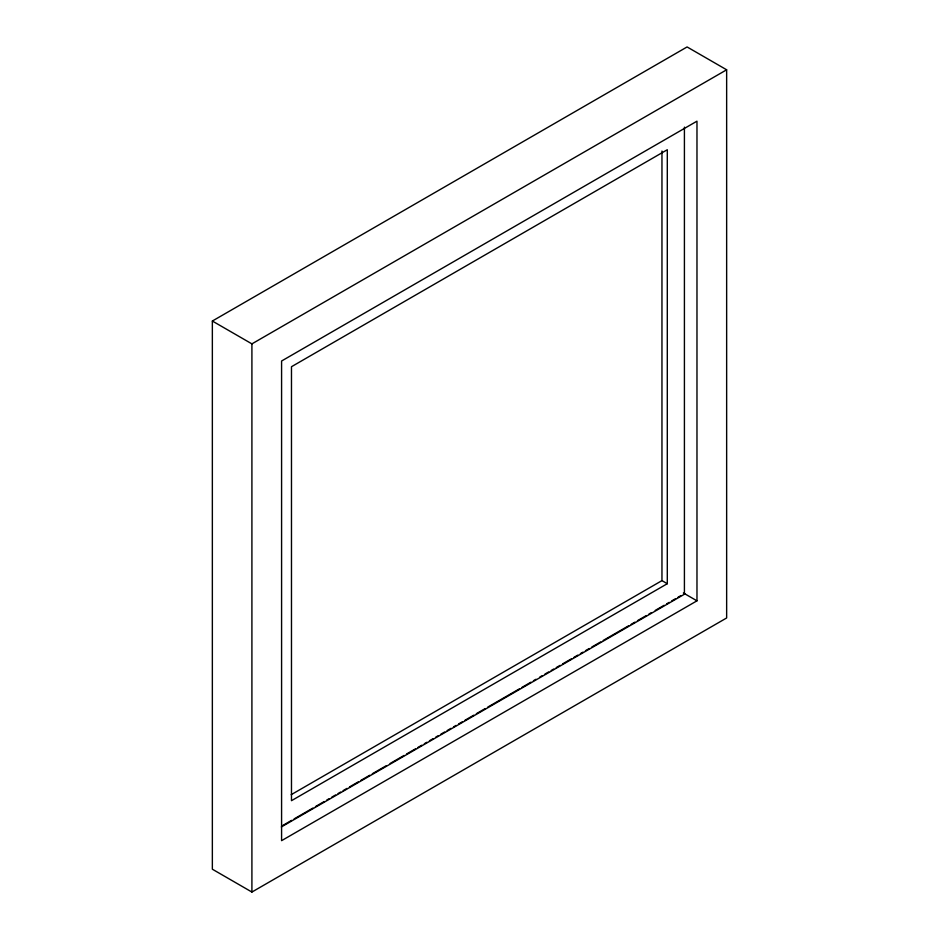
<?xml version="1.0" encoding="UTF-8"?>
<svg xmlns="http://www.w3.org/2000/svg" width="939" height="939" viewBox="0 0 939 939"><rect width="100%" height="100%" fill="white"/><g stroke="black" fill="none" stroke-linecap="round" stroke-linejoin="round"><path stroke-width="1.41" d="M212.355 321.032L687.09 46.95L726.645 69.791L726.645 617.968L251.91 892.05L212.355 869.209L212.355 321.032L251.91 343.874L726.645 69.791M291.184 794.687L661.96 580.619L667.3 583.706L667.3 149.735L291.477 366.715L291.477 800.685L667.3 583.706M282.827 825.428L291.618 820.357M294.118 818.914L312.945 808.045M315.457 806.589L324.248 801.519M326.76 800.063L329.272 798.62M331.784 797.164L335.54 794.993M338.063 793.537L340.611 792.07M343.146 790.615L346.949 788.408M349.484 786.952L358.369 781.823M360.905 780.356L369.79 775.227M372.325 773.759L386.281 765.708M390.084 763.513L404.04 755.449M406.575 753.982L415.461 748.864M417.996 747.397L421.799 745.202M424.334 743.735L426.869 742.268M429.416 740.801L433.219 738.606M435.755 737.138L438.29 735.671M440.825 734.216L444.64 732.009M447.175 730.554L450.978 728.347M453.514 726.892L456.049 725.424M458.584 723.957L462.399 721.762M464.934 720.295L473.808 715.166M476.355 713.699L485.228 708.569M487.764 707.114L519.49 688.803M522.025 687.336L530.899 682.207M533.434 680.74L535.981 679.273M539.784 677.078L542.319 675.611M544.855 674.155L548.669 671.948M551.205 670.493L553.74 669.026M556.275 667.559L560.078 665.364M562.614 663.896L571.499 658.767M574.034 657.3L577.837 655.105M580.384 653.638L582.919 652.171M585.455 650.715L589.258 648.509M591.793 647.053L600.678 641.924M603.214 640.457L628.59 625.808M631.125 624.341L634.928 622.146M637.464 620.679L646.349 615.55M648.884 614.094L651.42 612.627M655.234 610.432L664.108 605.303M666.643 603.836L669.19 602.369M671.725 600.901L675.528 598.706M678.064 597.239L680.599 595.772M281.336 826.954L684.989 593.918M696.973 600.831L281.583 840.663L281.583 361.01L696.973 121.178L696.973 600.831L683.369 592.979M684.414 127.129L684.414 593.577M661.96 151.038L661.96 580.619M251.91 343.874L251.91 892.05"/></g></svg>
